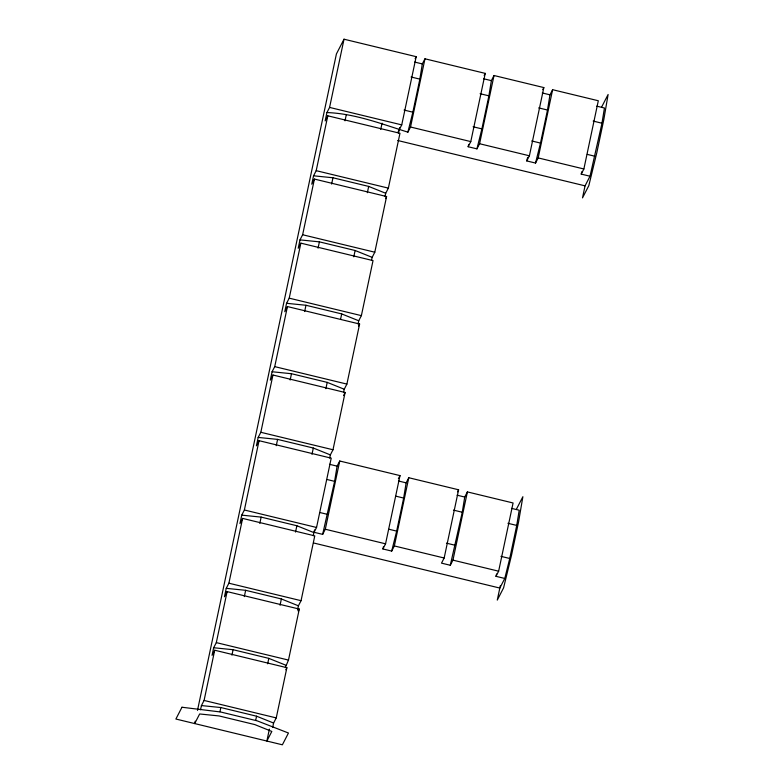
<?xml version="1.0" encoding="UTF-8"?>
<svg xmlns="http://www.w3.org/2000/svg" width="784" height="784" viewBox="0 0 784 784"><rect width="100%" height="100%" fill="white"/><g stroke="black" fill="none" stroke-linecap="round" stroke-linejoin="round"><path stroke-width="1.18" d="M314.551 529.915L313.972 532.267L322.655 534.365L334.611 481.347L337.091 466.147L339.737 461.012L399.997 475.604L385.561 543.822L382.906 548.957L391.696 551.083L394.352 545.948L408.787 477.73L458.601 489.784L444.165 558.012L441.51 563.137L450.3 565.264L452.946 560.139L467.391 491.911L513.079 502.975L498.634 571.193L495.988 576.328L504.778 578.455L509.747 558.482L516.734 525.427L519.214 510.227L511.521 508.365M385.042 196.412L385.708 193.266L388.364 188.131L399.967 133.29L327.8 115.816L325.154 120.952L326.928 112.553C355.064 113.602 381.436 123.901 407.886 132.153L412.854 112.181L419.852 79.125L422.321 63.925L424.977 58.8L485.227 73.382L470.792 141.6L468.146 146.735L476.937 148.862L479.583 143.737L494.018 75.509L543.831 87.573L529.396 155.791L526.75 160.926L535.531 163.052L538.187 157.917L552.622 89.699L598.31 100.754L583.874 168.981L581.218 174.107L590.009 176.233L601.975 123.215L604.444 108.016L596.761 106.154M391.696 551.083L396.665 531.111L403.662 498.056L406.141 482.856L408.787 477.73M476.937 148.862L481.895 128.89L488.893 95.834L491.372 80.644L494.018 75.509M450.3 565.264L462.266 512.246L464.736 497.046L467.391 491.911M535.531 163.052L540.499 143.08L547.497 110.025L549.976 94.825L552.622 89.699M195.206 721.182L194.697 723.573L199.655 713.969L219.069 715.939L254.79 724.583L271.823 731.443L266.864 741.047L269.382 729.12M197.49 710.402L336.414 53.939L344.019 39.2L416.186 56.673L401.741 124.891L397.998 132.153M200.547 709.775L201.429 705.571L204.085 700.445L214.708 650.22L286.875 667.694L276.242 717.909L273.596 723.044L272.705 727.238M285.376 667.39L288.483 660.079L299.282 609.08L227.115 591.606L216.315 642.615L213.669 647.741L212.062 655.355L214.708 650.22M297.518 610.011L298.41 605.807L301.056 600.681L314.766 535.874L242.609 518.4L228.889 583.208L226.243 588.343L224.469 596.742L227.115 591.606M313.237 535.756L313.904 532.601L316.55 527.475L331.22 458.16L259.053 440.686L244.383 510.002L241.737 515.137L239.963 523.536L242.609 518.4M329.682 458.042L330.348 454.896L332.994 449.761L345.117 392.49L272.95 375.017L260.827 432.288L258.181 437.423L256.407 445.822L259.053 440.686M343.578 392.372L344.245 389.227L346.891 384.091L359.601 324.027L287.434 306.564L274.723 366.628L272.077 371.753L270.304 380.152L272.95 375.017M358.063 323.91L358.729 320.764L361.375 315.638L373.027 260.611L300.86 243.148L289.218 298.165L286.562 303.3L284.788 311.699L287.434 306.564M371.489 260.494L372.155 257.348L374.801 252.213L386.581 196.529L314.423 179.066L302.634 234.749L299.988 239.884L298.214 248.273L300.86 243.148M327.8 115.816L316.197 170.667L313.551 175.802L311.767 184.191L314.423 179.066M326.928 112.553L329.584 107.418L344.019 39.2M219.961 711.745L220.843 707.54L256.564 716.194L273.596 723.044M231.937 655.15L233.083 649.711L268.804 658.364L285.837 665.214M244.324 596.604L245.657 590.313L281.378 598.956L298.41 605.807M259.818 523.398L261.15 517.107L296.871 525.75L313.904 532.601M276.262 445.694L277.595 439.393L313.316 448.036L330.348 454.896M290.158 380.024L291.491 373.723L327.212 382.376L344.245 389.227M304.643 311.562L305.976 305.27L341.697 313.914L358.729 320.764M318.069 248.146L319.402 241.854L355.123 250.498L372.155 257.348M331.632 184.064L332.965 177.772L368.686 186.416L385.708 193.266M345.009 120.824L346.342 114.523M255.682 720.388L256.564 716.194M267.658 663.793L268.804 658.364M280.045 605.258L281.378 598.956M295.539 532.052L296.871 525.75M311.983 454.338L313.316 448.036M325.879 388.668L327.212 382.376M340.589 319.166L341.697 313.914M353.79 256.799L355.123 250.498M367.353 192.717L368.686 186.416M380.73 129.468L382.063 123.166M398.429 133.172L399.683 127.674M322.655 534.365L325.301 529.239L339.737 461.012M407.886 132.153L410.532 127.018L424.977 58.8M500.329 585.668L497.272 600.103L503.583 587.863L511.57 554.974L518.577 521.86L522.879 496.713L516.558 508.943M590.009 176.233L585.05 185.847L582.502 197.882L588.823 185.651L596.8 152.753L603.807 119.638L608.11 94.492L601.798 106.722M468.146 146.735L468.724 144.383M382.906 548.957L383.494 546.605M526.75 160.926L527.622 157.398M581.218 174.107L581.806 171.755M495.988 576.328L496.576 573.976M415.128 58.722L416.186 56.673M385.522 198.587L386.581 196.529M484.169 75.431L485.227 73.382M358.543 326.085L359.601 324.027M343.529 395.567L345.117 392.49M542.773 89.621L543.831 87.573M298.224 611.128L299.282 609.08M285.817 669.742L286.875 667.694M398.409 478.681L399.997 475.604M457.542 491.842L458.601 489.784M504.778 578.455L499.82 588.059L313.757 543.018M313.551 175.802L332.965 177.772M299.988 239.884L319.402 241.854M286.562 303.3L305.976 305.27M272.077 371.753L291.491 373.723M258.181 437.423L277.595 439.393M241.737 515.137L261.15 517.107M226.243 588.343L245.657 590.313M213.669 647.741L233.083 649.711M201.429 705.571L220.843 707.54M414.638 62.063L422.321 63.925M483.679 78.782L491.372 80.644M542.283 92.963L549.976 94.825M411.061 76.999L419.852 79.125M480.102 93.708L488.893 95.834M538.706 107.898L547.497 110.025M593.184 121.079L601.975 123.215M404.064 110.054L412.854 112.181M473.105 126.763L481.895 128.89M531.709 140.953L540.499 143.08M587.285 154.399L594.978 156.261M329.584 107.418L401.741 124.891M410.532 127.018L470.792 141.6M479.583 143.737L529.396 155.791M538.187 157.917L583.874 168.981M397.694 140.493L585.05 185.847M316.197 170.667L388.364 188.131M302.634 234.749L374.801 252.213M289.218 298.165L361.375 315.638M274.723 366.628L346.891 384.091M260.827 432.288L332.994 449.761M329.496 464.304L337.091 466.147M398.448 480.994L406.141 482.856M457.052 495.184L464.736 497.046M327.016 479.504L334.611 481.347M395.969 496.194L403.662 498.056M453.475 510.11L462.266 512.246M507.944 523.3L516.734 525.427M320.019 512.56L327.614 514.392M388.972 529.249L396.665 531.111M446.478 543.165L455.269 545.292M500.956 556.356L509.747 558.482M325.301 529.239L385.561 543.822M394.352 545.948L444.165 558.012M452.946 560.139L498.634 571.193M244.383 510.002L316.55 527.475M228.889 583.208L301.056 600.681M216.315 642.615L288.483 660.079M204.085 700.445L276.242 717.909M181.976 707.237L175.89 719.026L282.377 744.8L288.453 733.02L257.152 720.839L220.618 711.99L181.976 707.237"/></g></svg>
